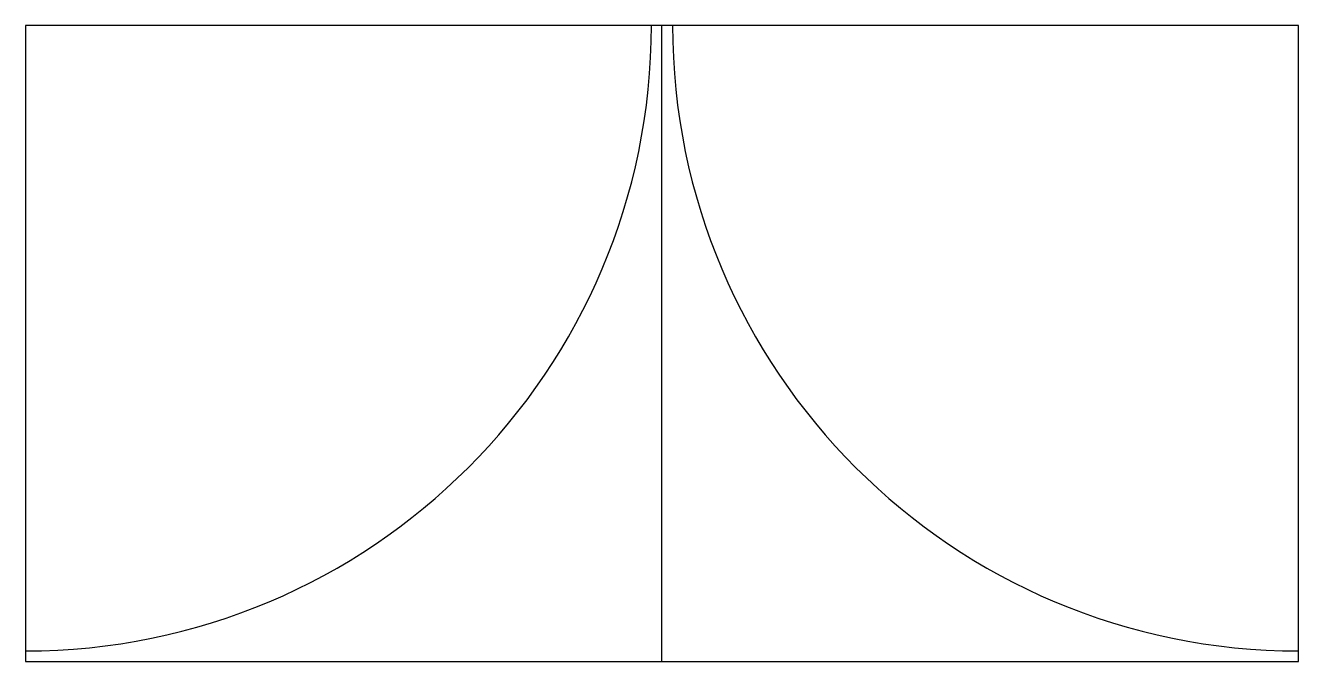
# Model space of a CAD drawing. Header units: millimetres. Extents: x 0 to 1200, y 0 to 600.
import ezdxf

# ---------------------------------------------------------------- set-up
doc = ezdxf.new("R2010")
doc.units = ezdxf.units.MM

msp = doc.modelspace()

# ---------------------------------------------------------------- linework, layer by layer
msp.add_line((600, 0), (600, 600))
msp.add_lwpolyline([(0, 0), (1200, 0), (1200, 600), (0, 600)], close=True)
for centre, start, end in [((0, 600), 270, 360), ((1200, 600), 180, 270)]:
    msp.add_arc(centre, 590, start, end)

doc.saveas('drawing.dxf')
